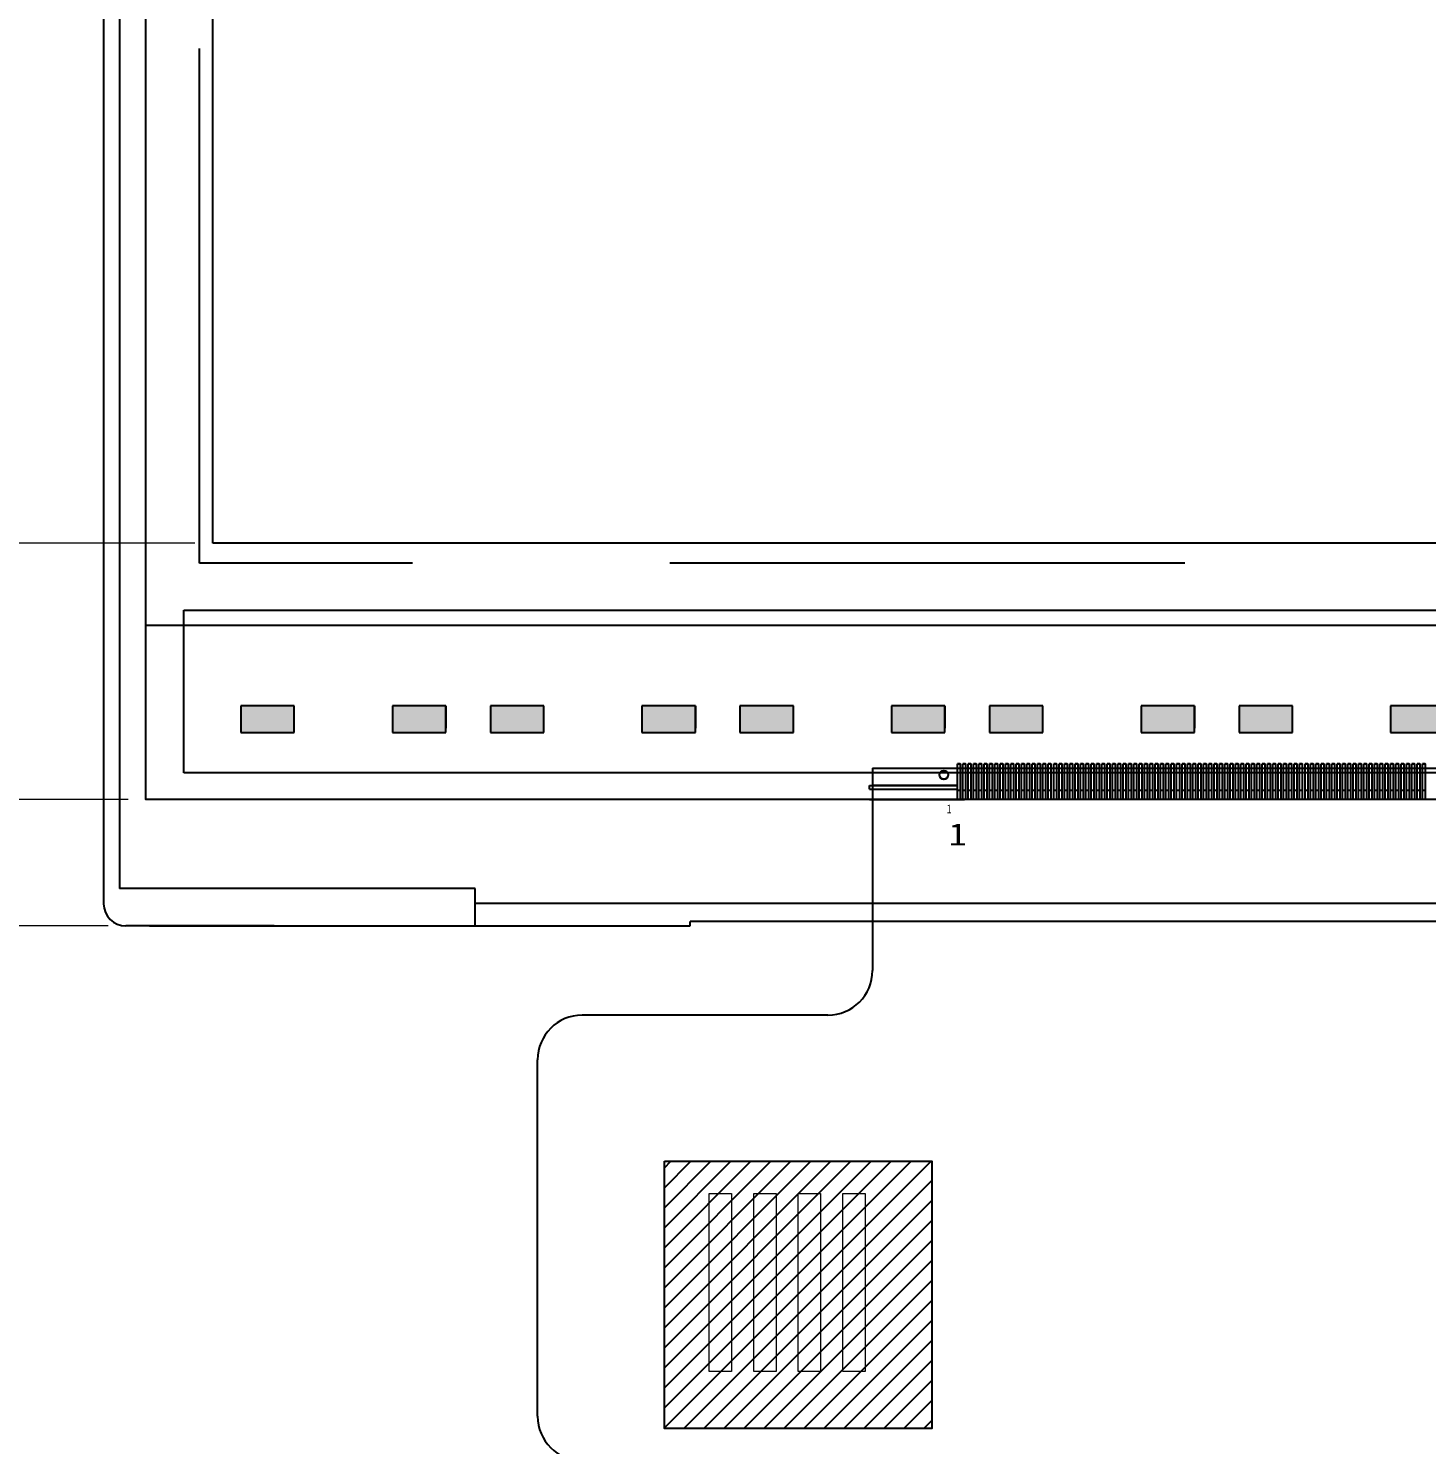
# Model space of a CAD drawing. Extents: x 976 to 1424, y -742 to -407.
# Drawn here: x 1040.77 to 1072.15, y -571.95 to -540.17 of the extents above; entities that cross this region are included whole.
import ezdxf

# ---------------------------------------------------------------- set-up
doc = ezdxf.new("R2010")
doc.units = 0
doc.header["$LTSCALE"] = 23.1
doc.header["$MEASUREMENT"] = 0
doc.linetypes.add('DASHED', pattern=[0.75, 0.5, -0.25])
doc.layers.get('0').update_dxf_attribs({"linetype": 'CONTINUOUS'})
doc.layers.get('Defpoints').update_dxf_attribs({"linetype": 'CONTINUOUS'})
for name, color, linetype in [('bl', 7, 'CONTINUOUS'), ('DIM', 4, 'CONTINUOUS'), ('FPC 外形', 42, 'CONTINUOUS'), ('LCD', 175, 'CONTINUOUS')]:
    doc.layers.add(name, color=color, linetype=linetype)
doc.layers.add('标注', color=3, linetype='CONTINUOUS', lineweight=9)
doc.styles.get("Standard").update_dxf_attribs({"font": 'txt', "width": 0.8})
doc.styles.add('仿宋', font='', dxfattribs={"height": 2.5})
doc.styles.add('宋', font='')
doc.styles.add('工程', font='gbenor.shx', dxfattribs={"width": 1.25, "bigfont": 'gbcbig.shx'})
doc.styles.get('仿宋').set_extended_font_data('宋体')
doc.styles.get('宋').set_extended_font_data('宋体')
doc.dimstyles.new('标准', dxfattribs={"dimtxt": 3, "dimasz": 1.8, "dimexe": 0.5, "dimexo": 0.4, "dimgap": 0.1, "dimtad": 1, "dimzin": 1, "dimdsep": 46, "dimtxsty": '工程', "dimblk": 'CLOSEDBLANK', "dimcen": 0.09, "dimclrd": 3, "dimclre": 3, "dimclrt": 3, "dimadec": 0, "dimazin": 0, "dimtfac": 1, "dimtofl": 0, "dimtmove": 0, "dimatfit": 3, "dimldrblk": 'CLOSEDBLANK', "dimfxl": 0, "dimtolj": 1, "dimlwd": 0, "dimlwe": 0, "dimarcsym": 0})
pattern_1 = [(45, (113.3475, 2983.5597), (-0.561266, 0.561266), [])]

# ---------------------------------------------------------------- blocks, each defined once
blk = doc.blocks.new('_ClosedBlank')
at = {"color": 0, "linetype": 'ByBlock', "lineweight": -2}
for p, q in [((-1, 0.167), (0, 0)), ((-1, 0.167), (-1, -0.167)), ((0, 0), (-1, -0.167))]:
    blk.add_line(p, q, dxfattribs=at)
blk = doc.blocks.new('*D35')
at = {"lineweight": 0, "transparency": 16777216}
for p, q in [((1042.061, -455.821), (1012.092, -455.821)), ((1012.592, -457.621), (1012.592, -558.511)), ((1042.561, -560.311), (1012.092, -560.311))]:
    blk.add_line(p, q, dxfattribs=at)
at = {"layer": 'Defpoints', "color": 0, "transparency": 16777216}
for p in [(1042.461, -455.821), (1012.592, -560.311), (1042.961, -560.311)]:
    blk.add_point(p, dxfattribs=at)
at = {"lineweight": 0, "transparency": 16777216, "xscale": 1.8, "yscale": 1.8, "zscale": 1.8}
for p, rotation in [((1012.592, -455.821), 90), ((1012.592, -560.311), 270)]:
    blk.add_blockref('_ClosedBlank', p, dxfattribs=dict(at, rotation=rotation))
at = {"transparency": 16777216, "insert": (1011.152, -508.066), "char_height": 2.5, "attachment_point": 5, "rotation": 90, "style": '仿宋'}
blk.add_mtext('\\A1;104.49%%P0.1 BL', dxfattribs=at)
blk = doc.blocks.new('A$C4D064DB7')
at = {"layer": 'bl'}
h = blk.add_hatch(dxfattribs=at)
h.set_pattern_fill('ANSI31', color=3, scale=0.25, style=0)
h.set_pattern_definition(pattern_1)
h.paths.add_polyline_path([(-46.362, -4.15), (-48.562, -4.15), (-48.562, -9.523), (-46.362, -9.523)])
h = blk.add_hatch(dxfattribs=at)
h.set_pattern_fill('ANSI31', color=3, scale=0.25, style=0)
h.set_pattern_definition(pattern_1)
h.paths.add_polyline_path([(-48.062, -11.38), (-48.562, -11.38), (-48.562, -12.88, 0.414214), (-48.262, -13.18), (-48.117, -13.18, -0.16888), (-48.062, -13.022), (-48.062, -12.738, -0.347677), (-48.062, -12.422)])
h = blk.add_hatch(dxfattribs=at)
h.set_pattern_fill('ANSI31', color=3, scale=0.25, style=0)
h.set_pattern_definition(pattern_1)
h.paths.add_polyline_path([(-47.262, -11.38), (-47.662, -11.38), (-47.662, -12.422, -0.347677), (-47.662, -12.738), (-47.662, -13.022, -0.16888), (-47.607, -13.18), (-47.317, -13.18, -0.16888), (-47.262, -13.022), (-47.262, -12.338, -0.347677), (-47.262, -12.022)])
h = blk.add_hatch(dxfattribs=at)
h.set_pattern_fill('ANSI31', color=3, scale=0.25, style=0)
h.set_pattern_definition(pattern_1)
h.paths.add_polyline_path([(-46.862, -12.022, -0.347677), (-46.862, -12.338), (-46.862, -13.022, -0.16888), (-46.807, -13.18), (-46.662, -13.18, 0.414214), (-46.362, -12.88), (-46.362, -11.38), (-46.862, -11.38)])
at = {"layer": 'DIM'}
h = blk.add_hatch(color=3, dxfattribs=at)
h.paths.add_polyline_path([(-52.88, -2.15), (-51.68, -2.15), (-51.68, -2.75), (-52.88, -2.75)])
h.paths.add_polyline_path([(-56.28, -2.15), (-55.08, -2.15), (-55.08, -2.75), (-56.28, -2.75)])
h = blk.add_hatch(color=3, dxfattribs=at)
h.paths.add_polyline_path([(-47.28, -2.15), (-46.08, -2.15), (-46.08, -2.75), (-47.28, -2.75)])
h.paths.add_polyline_path([(-50.68, -2.15), (-49.48, -2.15), (-49.48, -2.75), (-50.68, -2.75)])
h = blk.add_hatch(color=3, dxfattribs=at)
h.paths.add_polyline_path([(-41.68, -2.15), (-40.48, -2.15), (-40.48, -2.75), (-41.68, -2.75)])
h.paths.add_polyline_path([(-45.08, -2.15), (-43.88, -2.15), (-43.88, -2.75), (-45.08, -2.75)])
h = blk.add_hatch(color=3, dxfattribs=at)
h.paths.add_polyline_path([(-36.08, -2.15), (-34.88, -2.15), (-34.88, -2.75), (-36.08, -2.75)])
h.paths.add_polyline_path([(-39.48, -2.15), (-38.28, -2.15), (-38.28, -2.75), (-39.48, -2.75)])
h = blk.add_hatch(color=3, dxfattribs=at)
h.paths.add_polyline_path([(-30.48, -2.15), (-29.28, -2.15), (-29.28, -2.75), (-30.48, -2.75)])
h.paths.add_polyline_path([(-33.88, -2.15), (-32.68, -2.15), (-32.68, -2.75), (-33.88, -2.75)])
h = blk.add_hatch(color=3, dxfattribs=at)
h.paths.add_polyline_path([(-24.88, -2.15), (-23.68, -2.15), (-23.68, -2.75), (-24.88, -2.75)])
h.paths.add_polyline_path([(-28.28, -2.15), (-27.08, -2.15), (-27.08, -2.75), (-28.28, -2.75)])
h = blk.add_hatch(color=3, dxfattribs=at)
h.paths.add_polyline_path([(-19.28, -2.15), (-18.08, -2.15), (-18.08, -2.75), (-19.28, -2.75)])
h.paths.add_polyline_path([(-22.68, -2.15), (-21.48, -2.15), (-21.48, -2.75), (-22.68, -2.75)])
h = blk.add_hatch(color=3, dxfattribs=at)
h.paths.add_polyline_path([(-13.68, -2.15), (-12.48, -2.15), (-12.48, -2.75), (-13.68, -2.75)])
h.paths.add_polyline_path([(-17.08, -2.15), (-15.88, -2.15), (-15.88, -2.75), (-17.08, -2.75)])
h = blk.add_hatch(color=3, dxfattribs=at)
h.paths.add_polyline_path([(-8.08, -2.15), (-6.88, -2.15), (-6.88, -2.75), (-8.08, -2.75)])
h.paths.add_polyline_path([(-11.48, -2.15), (-10.28, -2.15), (-10.28, -2.75), (-11.48, -2.75)])
h = blk.add_hatch(color=3, dxfattribs=at)
h.paths.add_polyline_path([(-2.48, -2.75), (-2.48, -2.15), (-1.28, -2.15), (-1.28, -2.75)])
h.paths.add_polyline_path([(-4.68, -2.15), (-4.68, -2.75), (-5.88, -2.75), (-5.88, -2.15)])
h = blk.add_hatch(color=30, dxfattribs=at)
h.paths.add_polyline_path([(-47.662, -10.579), (-48.062, -10.579), (-48.062, -12.422, 0.347677), (-48.062, -12.738), (-48.062, -13.022, 0.16888), (-48.117, -13.18), (-47.987, -13.18, -1), (-47.737, -13.18), (-47.607, -13.18, 0.16888), (-47.662, -13.022), (-47.662, -12.738, 0.347677), (-47.662, -12.422)])
h.paths.add_polyline_path([(-47.737, -12.58, -1), (-47.987, -12.58, -1)], flags=16)
h = blk.add_hatch(color=30, dxfattribs=at)
h.paths.add_polyline_path([(-47.262, -12.022, 0.347677), (-47.262, -12.338), (-47.262, -13.022, 0.16888), (-47.317, -13.18), (-47.187, -13.18, -1), (-46.937, -13.18), (-46.807, -13.18, 0.16888), (-46.862, -13.022), (-46.862, -12.338, 0.347677), (-46.862, -12.022), (-46.862, -10.58), (-47.262, -10.58)])
h.paths.add_polyline_path([(-46.937, -12.18, -1), (-47.187, -12.18, -1)], flags=16)
at = {"layer": 'bl', "color": 3}
for p, q in [((-48.562, -4.15), (-46.362, -4.15)), ((-48.562, -9.523), (-46.362, -9.523)), ((-48.562, -11.38), (-46.362, -11.38))]:
    blk.add_line(p, q, dxfattribs=at)
at = {"layer": 'DIM', "color": 30}
for p, q in [((-57.56, 0), (-57.56, -3.65)), ((0, 0), (-57.56, 0)), ((0, -3.65), (0, 0)), ((-57.56, -3.65), (-49.062, -3.65)), ((-45.862, -3.65), (0, -3.65)), ((-48.562, -12.88), (-48.562, -4.15)), ((-46.362, -12.88), (-46.362, -4.15)), ((-48.062, -12.422), (-48.062, -10.579)), ((-48.062, -10.579), (-47.662, -10.579)), ((-47.662, -10.579), (-47.662, -12.422)), ((-47.262, -12.022), (-47.262, -10.58)), ((-47.262, -10.58), (-46.862, -10.58)), ((-46.862, -10.58), (-46.862, -12.022)), ((-47.262, -13.022), (-47.262, -12.338)), ((-46.862, -12.338), (-46.862, -13.022)), ((-48.062, -13.022), (-48.062, -12.738)), ((-47.662, -12.738), (-47.662, -13.022)), ((-48.262, -13.18), (-47.987, -13.18)), ((-47.987, -13.18), (-48.062, -13.18)), ((-47.607, -13.18), (-47.737, -13.18)), ((-47.737, -13.18), (-47.187, -13.18)), ((-47.607, -13.18), (-47.317, -13.18)), ((-47.187, -13.18), (-47.317, -13.18)), ((-46.812, -13.18), (-46.937, -13.18)), ((-46.937, -13.18), (-46.662, -13.18))]:
    blk.add_line(p, q, dxfattribs=at)
at = {"layer": 'DIM', "color": 3}
for p, q in [((-56.28, -2.15), (-56.28, -2.65)), ((-56.28, -2.75), (-56.28, -2.15)), ((-56.28, -2.15), (-55.08, -2.15)), ((-56.28, -2.15), (-56.28, -2.65)), ((-56.28, -2.75), (-56.28, -2.15)), ((-56.28, -2.15), (-55.08, -2.15)), ((-55.08, -2.15), (-55.08, -2.75)), ((-55.08, -2.15), (-55.08, -2.75)), ((-52.88, -2.75), (-52.88, -2.15)), ((-52.88, -2.15), (-51.68, -2.15)), ((-52.88, -2.75), (-52.88, -2.15)), ((-52.88, -2.15), (-51.68, -2.15)), ((-51.68, -2.15), (-51.68, -2.75)), ((-51.68, -2.15), (-51.68, -2.75)), ((-50.68, -2.15), (-50.68, -2.65)), ((-50.68, -2.75), (-50.68, -2.15)), ((-50.68, -2.15), (-49.48, -2.15)), ((-50.68, -2.15), (-50.68, -2.65)), ((-50.68, -2.75), (-50.68, -2.15)), ((-50.68, -2.15), (-49.48, -2.15)), ((-49.48, -2.15), (-49.48, -2.75)), ((-49.48, -2.15), (-49.48, -2.75)), ((-47.28, -2.75), (-47.28, -2.15)), ((-47.28, -2.15), (-46.08, -2.15)), ((-47.28, -2.75), (-47.28, -2.15)), ((-47.28, -2.15), (-46.08, -2.15)), ((-46.08, -2.15), (-46.08, -2.75)), ((-46.08, -2.15), (-46.08, -2.75)), ((-45.08, -2.15), (-45.08, -2.65)), ((-45.08, -2.75), (-45.08, -2.15)), ((-45.08, -2.15), (-43.88, -2.15)), ((-45.08, -2.15), (-45.08, -2.65)), ((-45.08, -2.75), (-45.08, -2.15)), ((-45.08, -2.15), (-43.88, -2.15)), ((-43.88, -2.15), (-43.88, -2.75)), ((-43.88, -2.15), (-43.88, -2.75)), ((-41.68, -2.75), (-41.68, -2.15)), ((-41.68, -2.15), (-40.48, -2.15)), ((-41.68, -2.75), (-41.68, -2.15)), ((-41.68, -2.15), (-40.48, -2.15)), ((-40.48, -2.15), (-40.48, -2.75)), ((-40.48, -2.15), (-40.48, -2.75)), ((-39.48, -2.15), (-39.48, -2.65)), ((-39.48, -2.75), (-39.48, -2.15)), ((-39.48, -2.15), (-38.28, -2.15)), ((-39.48, -2.15), (-39.48, -2.65)), ((-39.48, -2.75), (-39.48, -2.15)), ((-39.48, -2.15), (-38.28, -2.15)), ((-38.28, -2.15), (-38.28, -2.75)), ((-38.28, -2.15), (-38.28, -2.75)), ((-36.08, -2.75), (-36.08, -2.15)), ((-36.08, -2.15), (-34.88, -2.15)), ((-36.08, -2.75), (-36.08, -2.15)), ((-36.08, -2.15), (-34.88, -2.15)), ((-34.88, -2.15), (-34.88, -2.75)), ((-34.88, -2.15), (-34.88, -2.75)), ((-33.88, -2.15), (-33.88, -2.65)), ((-33.88, -2.75), (-33.88, -2.15)), ((-33.88, -2.15), (-32.68, -2.15)), ((-33.88, -2.15), (-33.88, -2.65)), ((-33.88, -2.75), (-33.88, -2.15)), ((-33.88, -2.15), (-32.68, -2.15)), ((-32.68, -2.15), (-32.68, -2.75)), ((-32.68, -2.15), (-32.68, -2.75)), ((-30.48, -2.75), (-30.48, -2.15)), ((-30.48, -2.15), (-29.28, -2.15)), ((-30.48, -2.75), (-30.48, -2.15)), ((-30.48, -2.15), (-29.28, -2.15)), ((-29.28, -2.15), (-29.28, -2.75)), ((-29.28, -2.15), (-29.28, -2.75)), ((-28.28, -2.15), (-28.28, -2.65)), ((-28.28, -2.75), (-28.28, -2.15)), ((-28.28, -2.15), (-27.08, -2.15)), ((-28.28, -2.15), (-28.28, -2.65)), ((-28.28, -2.75), (-28.28, -2.15)), ((-28.28, -2.15), (-27.08, -2.15)), ((-27.08, -2.15), (-27.08, -2.75)), ((-27.08, -2.15), (-27.08, -2.75)), ((-24.88, -2.75), (-24.88, -2.15)), ((-24.88, -2.15), (-23.68, -2.15)), ((-24.88, -2.75), (-24.88, -2.15)), ((-24.88, -2.15), (-23.68, -2.15)), ((-23.68, -2.15), (-23.68, -2.75)), ((-23.68, -2.15), (-23.68, -2.75)), ((-22.68, -2.15), (-22.68, -2.65)), ((-22.68, -2.75), (-22.68, -2.15)), ((-22.68, -2.15), (-21.48, -2.15)), ((-22.68, -2.15), (-22.68, -2.65)), ((-22.68, -2.75), (-22.68, -2.15)), ((-22.68, -2.15), (-21.48, -2.15)), ((-21.48, -2.15), (-21.48, -2.75)), ((-21.48, -2.15), (-21.48, -2.75)), ((-19.28, -2.75), (-19.28, -2.15)), ((-19.28, -2.15), (-18.08, -2.15)), ((-19.28, -2.75), (-19.28, -2.15)), ((-19.28, -2.15), (-18.08, -2.15)), ((-18.08, -2.15), (-18.08, -2.75)), ((-18.08, -2.15), (-18.08, -2.75)), ((-17.08, -2.15), (-17.08, -2.65)), ((-17.08, -2.75), (-17.08, -2.15)), ((-17.08, -2.15), (-15.88, -2.15)), ((-17.08, -2.15), (-17.08, -2.65)), ((-17.08, -2.75), (-17.08, -2.15)), ((-17.08, -2.15), (-15.88, -2.15)), ((-15.88, -2.15), (-15.88, -2.75)), ((-15.88, -2.15), (-15.88, -2.75)), ((-13.68, -2.75), (-13.68, -2.15)), ((-13.68, -2.15), (-12.48, -2.15)), ((-13.68, -2.75), (-13.68, -2.15)), ((-13.68, -2.15), (-12.48, -2.15)), ((-12.48, -2.15), (-12.48, -2.75)), ((-12.48, -2.15), (-12.48, -2.75)), ((-11.48, -2.15), (-11.48, -2.65)), ((-11.48, -2.75), (-11.48, -2.15)), ((-11.48, -2.15), (-10.28, -2.15)), ((-11.48, -2.15), (-11.48, -2.65)), ((-11.48, -2.75), (-11.48, -2.15)), ((-11.48, -2.15), (-10.28, -2.15)), ((-10.28, -2.15), (-10.28, -2.75)), ((-10.28, -2.15), (-10.28, -2.75)), ((-8.08, -2.75), (-8.08, -2.15)), ((-8.08, -2.15), (-6.88, -2.15)), ((-8.08, -2.75), (-8.08, -2.15)), ((-8.08, -2.15), (-6.88, -2.15)), ((-6.88, -2.15), (-6.88, -2.75)), ((-6.88, -2.15), (-6.88, -2.75)), ((-5.88, -2.15), (-5.88, -2.65)), ((-5.88, -2.75), (-5.88, -2.15)), ((-5.88, -2.15), (-4.68, -2.15)), ((-5.88, -2.15), (-5.88, -2.65)), ((-5.88, -2.75), (-5.88, -2.15)), ((-5.88, -2.15), (-4.68, -2.15)), ((-4.68, -2.15), (-4.68, -2.75)), ((-4.68, -2.15), (-4.68, -2.75)), ((-2.48, -2.75), (-2.48, -2.15)), ((-2.48, -2.15), (-1.28, -2.15)), ((-2.48, -2.75), (-2.48, -2.15)), ((-2.48, -2.15), (-1.28, -2.15)), ((-1.28, -2.15), (-1.28, -2.75)), ((-1.28, -2.15), (-1.28, -2.75)), ((-55.08, -2.75), (-56.28, -2.75)), ((-55.08, -2.75), (-56.28, -2.75)), ((-51.68, -2.75), (-52.88, -2.75)), ((-51.68, -2.75), (-52.88, -2.75)), ((-49.48, -2.75), (-50.68, -2.75)), ((-49.48, -2.75), (-50.68, -2.75)), ((-46.08, -2.75), (-47.28, -2.75)), ((-46.08, -2.75), (-47.28, -2.75)), ((-43.88, -2.75), (-45.08, -2.75)), ((-43.88, -2.75), (-45.08, -2.75)), ((-40.48, -2.75), (-41.68, -2.75)), ((-40.48, -2.75), (-41.68, -2.75)), ((-38.28, -2.75), (-39.48, -2.75)), ((-38.28, -2.75), (-39.48, -2.75)), ((-34.88, -2.75), (-36.08, -2.75)), ((-34.88, -2.75), (-36.08, -2.75)), ((-32.68, -2.75), (-33.88, -2.75)), ((-32.68, -2.75), (-33.88, -2.75)), ((-29.28, -2.75), (-30.48, -2.75)), ((-29.28, -2.75), (-30.48, -2.75)), ((-27.08, -2.75), (-28.28, -2.75)), ((-27.08, -2.75), (-28.28, -2.75)), ((-23.68, -2.75), (-24.88, -2.75)), ((-23.68, -2.75), (-24.88, -2.75)), ((-21.48, -2.75), (-22.68, -2.75)), ((-21.48, -2.75), (-22.68, -2.75)), ((-18.08, -2.75), (-19.28, -2.75)), ((-18.08, -2.75), (-19.28, -2.75)), ((-15.88, -2.75), (-17.08, -2.75)), ((-15.88, -2.75), (-17.08, -2.75)), ((-12.48, -2.75), (-13.68, -2.75)), ((-12.48, -2.75), (-13.68, -2.75)), ((-10.28, -2.75), (-11.48, -2.75)), ((-10.28, -2.75), (-11.48, -2.75)), ((-6.88, -2.75), (-8.08, -2.75)), ((-6.88, -2.75), (-8.08, -2.75)), ((-4.68, -2.75), (-5.88, -2.75)), ((-4.68, -2.75), (-5.88, -2.75)), ((-1.28, -2.75), (-2.48, -2.75)), ((-1.28, -2.75), (-2.48, -2.75))]:
    blk.add_line(p, q, dxfattribs=at)
at = {"layer": 'DIM', "color": 30}
for points in [[(-48.262, -13.18), (-47.987, -13.18)], [(-47.737, -13.18), (-47.187, -13.18)], [(-46.937, -13.18), (-46.662, -13.18)]]:
    blk.add_lwpolyline(points, dxfattribs=at)
for centre in [(-47.062, -12.18), (-47.862, -12.58)]:
    blk.add_circle(centre, 0.125, dxfattribs=at)
for centre, radius, start, end in [((-49.062, -4.15), 0.5, 0, 90), ((-45.862, -4.15), 0.5, 90, 180), ((-47.062, -12.18), 0.255, 141.6573, 218.3427), ((-47.062, -12.18), 0.255, 321.6573, 38.3427), ((-47.862, -12.58), 0.255, 141.6573, 218.3427), ((-47.862, -12.58), 0.255, 321.6573, 38.3427), ((-48.262, -12.88), 0.3, 180, 270), ((-47.862, -13.18), 0.255, 141.6573, 180), ((-47.862, -13.18), 0.255, 0, 38.3427), ((-47.062, -13.18), 0.255, 141.6573, 180), ((-47.062, -13.18), 0.255, 0, 38.3427), ((-46.662, -12.88), 0.3, 270, 0), ((-47.862, -13.18), 0.125, 0, 180), ((-47.062, -13.18), 0.125, 0, 180)]:
    blk.add_arc(centre, radius, start, end, dxfattribs=at)
blk = doc.blocks.new('*D43')
at = {"lineweight": 0, "transparency": 16777216}
for p, q in [((1044.511, -458.121), (1028.892, -458.121)), ((1029.392, -459.921), (1029.392, -549.921)), ((1044.511, -551.721), (1028.892, -551.721))]:
    blk.add_line(p, q, dxfattribs=at)
at = {"layer": 'Defpoints', "color": 0, "transparency": 16777216}
for p in [(1044.911, -458.121), (1029.392, -551.721), (1044.911, -551.721)]:
    blk.add_point(p, dxfattribs=at)
at = {"lineweight": 0, "transparency": 16777216, "xscale": 1.8, "yscale": 1.8, "zscale": 1.8}
for p, rotation in [((1029.392, -458.121), 90), ((1029.392, -551.721), 270)]:
    blk.add_blockref('_ClosedBlank', p, dxfattribs=dict(at, rotation=rotation))
at = {"transparency": 16777216, "insert": (1028.035, -504.921), "char_height": 2.5, "attachment_point": 5, "rotation": 90, "style": '仿宋'}
blk.add_mtext('\\A1;93.60 LCD A.A', dxfattribs=at)
blk = doc.blocks.new('*D44')
at = {"lineweight": 0, "transparency": 16777216}
for p, q in [((1043.011, -456.621), (1021.277, -456.621)), ((1021.777, -458.421), (1021.777, -555.671)), ((1043.011, -557.471), (1021.277, -557.471))]:
    blk.add_line(p, q, dxfattribs=at)
at = {"layer": 'Defpoints', "color": 0, "transparency": 16777216}
for p in [(1043.411, -456.621), (1021.777, -557.471), (1043.411, -557.471)]:
    blk.add_point(p, dxfattribs=at)
at = {"lineweight": 0, "transparency": 16777216, "xscale": 1.8, "yscale": 1.8, "zscale": 1.8}
for p, rotation in [((1021.777, -456.621), 90), ((1021.777, -557.471), 270)]:
    blk.add_blockref('_ClosedBlank', p, dxfattribs=dict(at, rotation=rotation))
at = {"transparency": 16777216, "insert": (1020.42, -507.071), "char_height": 2.5, "attachment_point": 5, "rotation": 90, "style": '仿宋'}
blk.add_mtext('\\A1;100.85 LCD', dxfattribs=at)
blk = doc.blocks.new('A$C0646467A')
at = {"layer": 'LCD'}
for p, q in [((-13.34, -100.62), (-13.34, -100.54)), ((-13.34, -100.54), (-11.37, -100.54)), ((-13.34, -100.62), (-11.37, -100.62)), ((-13.34, -100.85), (-11.208, -100.85))]:
    blk.add_line(p, q, dxfattribs=at)
for points in [[(-29.58, 0), (29.58, 0), (29.58, -100.85), (-29.58, -100.85)], [(-11.37, -100.05), (-11.31, -100.05), (-11.31, -100.65), (-11.37, -100.65)], [(-11.25, -100.05), (-11.19, -100.05), (-11.19, -100.65), (-11.25, -100.65)], [(-11.13, -100.05), (-11.07, -100.05), (-11.07, -100.65), (-11.13, -100.65)], [(-11.01, -100.05), (-10.95, -100.05), (-10.95, -100.65), (-11.01, -100.65)], [(-10.89, -100.05), (-10.83, -100.05), (-10.83, -100.65), (-10.89, -100.65)], [(-10.77, -100.05), (-10.71, -100.05), (-10.71, -100.65), (-10.77, -100.65)], [(-10.65, -100.05), (-10.59, -100.05), (-10.59, -100.65), (-10.65, -100.65)], [(-10.53, -100.05), (-10.47, -100.05), (-10.47, -100.65), (-10.53, -100.65)], [(-10.41, -100.05), (-10.35, -100.05), (-10.35, -100.65), (-10.41, -100.65)], [(-10.29, -100.05), (-10.23, -100.05), (-10.23, -100.65), (-10.29, -100.65)], [(-10.17, -100.05), (-10.11, -100.05), (-10.11, -100.65), (-10.17, -100.65)], [(-10.05, -100.05), (-9.99, -100.05), (-9.99, -100.65), (-10.05, -100.65)], [(-9.93, -100.05), (-9.87, -100.05), (-9.87, -100.65), (-9.93, -100.65)], [(-9.81, -100.05), (-9.75, -100.05), (-9.75, -100.65), (-9.81, -100.65)], [(-9.69, -100.05), (-9.63, -100.05), (-9.63, -100.65), (-9.69, -100.65)], [(-9.57, -100.05), (-9.51, -100.05), (-9.51, -100.65), (-9.57, -100.65)], [(-9.45, -100.05), (-9.39, -100.05), (-9.39, -100.65), (-9.45, -100.65)], [(-9.33, -100.05), (-9.27, -100.05), (-9.27, -100.65), (-9.33, -100.65)], [(-9.21, -100.05), (-9.15, -100.05), (-9.15, -100.65), (-9.21, -100.65)], [(-9.09, -100.05), (-9.03, -100.05), (-9.03, -100.65), (-9.09, -100.65)], [(-8.97, -100.05), (-8.91, -100.05), (-8.91, -100.65), (-8.97, -100.65)], [(-8.85, -100.05), (-8.79, -100.05), (-8.79, -100.65), (-8.85, -100.65)], [(-8.73, -100.05), (-8.67, -100.05), (-8.67, -100.65), (-8.73, -100.65)], [(-8.61, -100.05), (-8.55, -100.05), (-8.55, -100.65), (-8.61, -100.65)], [(-8.49, -100.05), (-8.43, -100.05), (-8.43, -100.65), (-8.49, -100.65)], [(-8.37, -100.05), (-8.31, -100.05), (-8.31, -100.65), (-8.37, -100.65)], [(-8.25, -100.05), (-8.19, -100.05), (-8.19, -100.65), (-8.25, -100.65)], [(-8.13, -100.05), (-8.07, -100.05), (-8.07, -100.65), (-8.13, -100.65)], [(-8.01, -100.05), (-7.95, -100.05), (-7.95, -100.65), (-8.01, -100.65)], [(-7.89, -100.05), (-7.83, -100.05), (-7.83, -100.65), (-7.89, -100.65)], [(-7.77, -100.05), (-7.71, -100.05), (-7.71, -100.65), (-7.77, -100.65)], [(-7.65, -100.05), (-7.59, -100.05), (-7.59, -100.65), (-7.65, -100.65)], [(-7.53, -100.05), (-7.47, -100.05), (-7.47, -100.65), (-7.53, -100.65)], [(-7.41, -100.05), (-7.35, -100.05), (-7.35, -100.65), (-7.41, -100.65)], [(-7.29, -100.05), (-7.23, -100.05), (-7.23, -100.65), (-7.29, -100.65)], [(-7.17, -100.05), (-7.11, -100.05), (-7.11, -100.65), (-7.17, -100.65)], [(-7.05, -100.05), (-6.99, -100.05), (-6.99, -100.65), (-7.05, -100.65)], [(-6.93, -100.05), (-6.87, -100.05), (-6.87, -100.65), (-6.93, -100.65)], [(-6.81, -100.05), (-6.75, -100.05), (-6.75, -100.65), (-6.81, -100.65)], [(-6.69, -100.05), (-6.63, -100.05), (-6.63, -100.65), (-6.69, -100.65)], [(-6.57, -100.05), (-6.51, -100.05), (-6.51, -100.65), (-6.57, -100.65)], [(-6.45, -100.05), (-6.39, -100.05), (-6.39, -100.65), (-6.45, -100.65)], [(-6.33, -100.05), (-6.27, -100.05), (-6.27, -100.65), (-6.33, -100.65)], [(-6.21, -100.05), (-6.15, -100.05), (-6.15, -100.65), (-6.21, -100.65)], [(-6.09, -100.05), (-6.03, -100.05), (-6.03, -100.65), (-6.09, -100.65)], [(-5.97, -100.05), (-5.91, -100.05), (-5.91, -100.65), (-5.97, -100.65)], [(-5.85, -100.05), (-5.79, -100.05), (-5.79, -100.65), (-5.85, -100.65)], [(-5.73, -100.05), (-5.67, -100.05), (-5.67, -100.65), (-5.73, -100.65)], [(-5.61, -100.05), (-5.55, -100.05), (-5.55, -100.65), (-5.61, -100.65)], [(-5.49, -100.05), (-5.43, -100.05), (-5.43, -100.65), (-5.49, -100.65)], [(-5.37, -100.05), (-5.31, -100.05), (-5.31, -100.65), (-5.37, -100.65)], [(-5.25, -100.05), (-5.19, -100.05), (-5.19, -100.65), (-5.25, -100.65)], [(-5.13, -100.05), (-5.07, -100.05), (-5.07, -100.65), (-5.13, -100.65)], [(-5.01, -100.05), (-4.95, -100.05), (-4.95, -100.65), (-5.01, -100.65)], [(-4.89, -100.05), (-4.83, -100.05), (-4.83, -100.65), (-4.89, -100.65)], [(-4.77, -100.05), (-4.71, -100.05), (-4.71, -100.65), (-4.77, -100.65)], [(-4.65, -100.05), (-4.59, -100.05), (-4.59, -100.65), (-4.65, -100.65)], [(-4.53, -100.05), (-4.47, -100.05), (-4.47, -100.65), (-4.53, -100.65)], [(-4.41, -100.05), (-4.35, -100.05), (-4.35, -100.65), (-4.41, -100.65)], [(-4.29, -100.05), (-4.23, -100.05), (-4.23, -100.65), (-4.29, -100.65)], [(-4.17, -100.05), (-4.11, -100.05), (-4.11, -100.65), (-4.17, -100.65)], [(-4.05, -100.05), (-3.99, -100.05), (-3.99, -100.65), (-4.05, -100.65)], [(-3.93, -100.05), (-3.87, -100.05), (-3.87, -100.65), (-3.93, -100.65)], [(-3.81, -100.05), (-3.75, -100.05), (-3.75, -100.65), (-3.81, -100.65)], [(-3.69, -100.05), (-3.63, -100.05), (-3.63, -100.65), (-3.69, -100.65)], [(-3.57, -100.05), (-3.51, -100.05), (-3.51, -100.65), (-3.57, -100.65)], [(-3.45, -100.05), (-3.39, -100.05), (-3.39, -100.65), (-3.45, -100.65)], [(-3.33, -100.05), (-3.27, -100.05), (-3.27, -100.65), (-3.33, -100.65)], [(-3.21, -100.05), (-3.15, -100.05), (-3.15, -100.65), (-3.21, -100.65)], [(-3.09, -100.05), (-3.03, -100.05), (-3.03, -100.65), (-3.09, -100.65)], [(-2.97, -100.05), (-2.91, -100.05), (-2.91, -100.65), (-2.97, -100.65)], [(-2.85, -100.05), (-2.79, -100.05), (-2.79, -100.65), (-2.85, -100.65)], [(-2.73, -100.05), (-2.67, -100.05), (-2.67, -100.65), (-2.73, -100.65)], [(-2.61, -100.05), (-2.55, -100.05), (-2.55, -100.65), (-2.61, -100.65)], [(-2.49, -100.05), (-2.43, -100.05), (-2.43, -100.65), (-2.49, -100.65)], [(-2.37, -100.05), (-2.31, -100.05), (-2.31, -100.65), (-2.37, -100.65)], [(-2.25, -100.05), (-2.19, -100.05), (-2.19, -100.65), (-2.25, -100.65)], [(-2.13, -100.05), (-2.07, -100.05), (-2.07, -100.65), (-2.13, -100.65)], [(-2.01, -100.05), (-1.95, -100.05), (-1.95, -100.65), (-2.01, -100.65)], [(-1.89, -100.05), (-1.83, -100.05), (-1.83, -100.65), (-1.89, -100.65)], [(-1.77, -100.05), (-1.71, -100.05), (-1.71, -100.65), (-1.77, -100.65)], [(-1.65, -100.05), (-1.59, -100.05), (-1.59, -100.65), (-1.65, -100.65)], [(-1.53, -100.05), (-1.47, -100.05), (-1.47, -100.65), (-1.53, -100.65)], [(-1.41, -100.05), (-1.35, -100.05), (-1.35, -100.65), (-1.41, -100.65)], [(-1.29, -100.05), (-1.23, -100.05), (-1.23, -100.65), (-1.29, -100.65)], [(-1.17, -100.05), (-1.11, -100.05), (-1.11, -100.65), (-1.17, -100.65)], [(-1.05, -100.05), (-0.99, -100.05), (-0.99, -100.65), (-1.05, -100.65)], [(-0.93, -100.05), (-0.87, -100.05), (-0.87, -100.65), (-0.93, -100.65)]]:
    blk.add_lwpolyline(points, close=True, dxfattribs=at)
for points in [[(-28.08, -95.1), (-28.08, -1.5), (28.08, -1.5), (28.08, -95.1)], [(28.08, -95.1), (-28.08, -95.1)], [(29.58, -96.95), (-29.58, -96.95)], [(-11.31, -100.05), (-11.37, -100.05)], [(-11.19, -100.05), (-11.25, -100.05)], [(-11.07, -100.05), (-11.13, -100.05)], [(-10.95, -100.05), (-11.01, -100.05)], [(-10.83, -100.05), (-10.89, -100.05)], [(-10.71, -100.05), (-10.77, -100.05)], [(-10.59, -100.05), (-10.65, -100.05)], [(-10.47, -100.05), (-10.53, -100.05)], [(-10.35, -100.05), (-10.41, -100.05)], [(-10.23, -100.05), (-10.29, -100.05)], [(-10.11, -100.05), (-10.17, -100.05)], [(-9.99, -100.05), (-10.05, -100.05)], [(-9.87, -100.05), (-9.93, -100.05)], [(-9.75, -100.05), (-9.81, -100.05)], [(-9.63, -100.05), (-9.69, -100.05)], [(-9.51, -100.05), (-9.57, -100.05)], [(-9.39, -100.05), (-9.45, -100.05)], [(-9.27, -100.05), (-9.33, -100.05)], [(-9.15, -100.05), (-9.21, -100.05)], [(-9.03, -100.05), (-9.09, -100.05)], [(-8.91, -100.05), (-8.97, -100.05)], [(-8.79, -100.05), (-8.85, -100.05)], [(-8.67, -100.05), (-8.73, -100.05)], [(-8.55, -100.05), (-8.61, -100.05)], [(-8.43, -100.05), (-8.49, -100.05)], [(-8.31, -100.05), (-8.37, -100.05)], [(-8.19, -100.05), (-8.25, -100.05)], [(-8.07, -100.05), (-8.13, -100.05)], [(-7.95, -100.05), (-8.01, -100.05)], [(-7.83, -100.05), (-7.89, -100.05)], [(-7.71, -100.05), (-7.77, -100.05)], [(-7.59, -100.05), (-7.65, -100.05)], [(-7.47, -100.05), (-7.53, -100.05)], [(-7.35, -100.05), (-7.41, -100.05)], [(-7.23, -100.05), (-7.29, -100.05)], [(-7.11, -100.05), (-7.17, -100.05)], [(-6.99, -100.05), (-7.05, -100.05)], [(-6.87, -100.05), (-6.93, -100.05)], [(-6.75, -100.05), (-6.81, -100.05)], [(-6.63, -100.05), (-6.69, -100.05)], [(-6.51, -100.05), (-6.57, -100.05)], [(-6.39, -100.05), (-6.45, -100.05)], [(-6.27, -100.05), (-6.33, -100.05)], [(-6.15, -100.05), (-6.21, -100.05)], [(-6.03, -100.05), (-6.09, -100.05)], [(-5.91, -100.05), (-5.97, -100.05)], [(-5.79, -100.05), (-5.85, -100.05)], [(-5.67, -100.05), (-5.73, -100.05)], [(-5.55, -100.05), (-5.61, -100.05)], [(-5.43, -100.05), (-5.49, -100.05)], [(-5.31, -100.05), (-5.37, -100.05)], [(-5.19, -100.05), (-5.25, -100.05)], [(-5.07, -100.05), (-5.13, -100.05)], [(-4.95, -100.05), (-5.01, -100.05)], [(-4.83, -100.05), (-4.89, -100.05)], [(-4.71, -100.05), (-4.77, -100.05)], [(-4.59, -100.05), (-4.65, -100.05)], [(-4.47, -100.05), (-4.53, -100.05)], [(-4.35, -100.05), (-4.41, -100.05)], [(-4.23, -100.05), (-4.29, -100.05)], [(-4.11, -100.05), (-4.17, -100.05)], [(-3.99, -100.05), (-4.05, -100.05)], [(-3.87, -100.05), (-3.93, -100.05)], [(-3.75, -100.05), (-3.81, -100.05)], [(-3.63, -100.05), (-3.69, -100.05)], [(-3.51, -100.05), (-3.57, -100.05)], [(-3.39, -100.05), (-3.45, -100.05)], [(-3.27, -100.05), (-3.33, -100.05)], [(-3.15, -100.05), (-3.21, -100.05)], [(-3.03, -100.05), (-3.09, -100.05)], [(-2.91, -100.05), (-2.97, -100.05)], [(-2.79, -100.05), (-2.85, -100.05)], [(-2.67, -100.05), (-2.73, -100.05)], [(-2.55, -100.05), (-2.61, -100.05)], [(-2.43, -100.05), (-2.49, -100.05)], [(-2.31, -100.05), (-2.37, -100.05)], [(-2.19, -100.05), (-2.25, -100.05)], [(-2.07, -100.05), (-2.13, -100.05)], [(-1.95, -100.05), (-2.01, -100.05)], [(-1.83, -100.05), (-1.89, -100.05)], [(-1.71, -100.05), (-1.77, -100.05)], [(-1.59, -100.05), (-1.65, -100.05)], [(-1.47, -100.05), (-1.53, -100.05)], [(-1.35, -100.05), (-1.41, -100.05)], [(-1.23, -100.05), (-1.29, -100.05)], [(-1.11, -100.05), (-1.17, -100.05)], [(-0.99, -100.05), (-1.05, -100.05)], [(-0.87, -100.05), (-0.93, -100.05)]]:
    blk.add_lwpolyline(points, dxfattribs=at)
blk.add_circle((-11.675, -100.3), 0.1, dxfattribs=at)
at = {"layer": 'LCD', "insert": (-11.609, -100.965), "char_height": 0.2, "width": 0.07731, "attachment_point": 1}
blk.add_mtext('1', dxfattribs=at)
blk = doc.blocks.new('A$C38CA2779')
at = {"layer": 'DIM'}
blk.add_blockref('A$C0646467A', (38.055, 130.628), dxfattribs=at)
blk = doc.blocks.new('*D119')
at = {"lineweight": 0, "transparency": 16777216}
for p, q in [((1042.561, -560.311), (1012.092, -560.311)), ((1012.592, -562.111), (1012.592, -593.851)), ((1062.841, -595.651), (1012.092, -595.651))]:
    blk.add_line(p, q, dxfattribs=at)
at = {"layer": 'Defpoints', "color": 0, "transparency": 16777216}
for p in [(1042.961, -560.311), (1012.592, -595.651), (1063.241, -595.651)]:
    blk.add_point(p, dxfattribs=at)
at = {"lineweight": 0, "transparency": 16777216, "xscale": 1.8, "yscale": 1.8, "zscale": 1.8}
for p, rotation in [((1012.592, -560.311), 90), ((1012.592, -595.651), 270)]:
    blk.add_blockref('_ClosedBlank', p, dxfattribs=dict(at, rotation=rotation))
at = {"transparency": 16777216, "insert": (1011.242, -577.981), "char_height": 2.5, "attachment_point": 5, "rotation": 90, "style": '仿宋'}
blk.add_mtext('\\A1;35.34', dxfattribs=at)

msp = doc.modelspace()

# ---------------------------------------------------------------- hatches: boundary and pattern name
h = msp.add_hatch()
h.set_pattern_fill('ANSI31', color=256, scale=0.1)
h.set_pattern_definition([(45, (-321.54574, -1870.93362), (-0.224506403, 0.224506403), [])])
h.paths.add_polyline_path([(1055.045, -565.589), (1061.045, -565.589), (1061.045, -571.589), (1055.045, -571.589)])

# ---------------------------------------------------------------- linework, layer by layer
for p, q in [((1042.461, -455.821), (1042.461, -559.811)), ((1042.815, -456.321), (1042.815, -559.471)), ((1050.796, -559.471), (1042.815, -559.471)), ((1050.796, -560.311), (1050.796, -559.471)), ((1050.796, -559.801), (1095.186, -559.801)), ((1090.881, -560.211), (1055.621, -560.211)), ((1046.291, -560.311), (1042.961, -560.311)), ((1043.491, -560.311), (1051.993, -560.311)), ((1046.291, -560.311), (1043.491, -560.311)), ((1051.493, -560.311), (1055.621, -560.311)), ((1051.493, -560.311), (1051.993, -560.311))]:
    msp.add_line(p, q)
at = {"color": 5, "linetype": 'DASHED'}
msp.add_lwpolyline([(1044.611, -457.921), (1101.371, -457.921), (1101.371, -552.171), (1044.611, -552.171)], close=True, dxfattribs=at)
msp.add_lwpolyline([(1055.621, -560.311), (1055.621, -560.211)])
msp.add_lwpolyline([(1055.621, -560.311), (1055.621, -560.211)])
msp.add_lwpolyline([(1055.045, -565.589), (1061.045, -565.589), (1061.045, -571.589), (1055.045, -571.589)], close=True)
msp.add_arc((1042.961, -559.811), 0.5, 180, 270)
at = {"layer": 'DIM', "color": 30}
for p, q in [((1059.716, -556.771), (1086.166, -556.771)), ((1059.716, -556.771), (1059.716, -561.311)), ((1058.716, -562.311), (1053.201, -562.311))]:
    msp.add_line(p, q, dxfattribs=at)
for points in [[(1061.621, -556.771), (1061.681, -556.771), (1061.681, -557.471), (1061.621, -557.471)], [(1061.741, -556.771), (1061.801, -556.771), (1061.801, -557.471), (1061.741, -557.471)], [(1061.861, -556.771), (1061.921, -556.771), (1061.921, -557.471), (1061.861, -557.471)], [(1061.981, -556.771), (1062.041, -556.771), (1062.041, -557.471), (1061.981, -557.471)], [(1062.101, -556.771), (1062.161, -556.771), (1062.161, -557.471), (1062.101, -557.471)], [(1062.221, -556.771), (1062.281, -556.771), (1062.281, -557.471), (1062.221, -557.471)], [(1062.341, -556.771), (1062.401, -556.771), (1062.401, -557.471), (1062.341, -557.471)], [(1062.461, -556.771), (1062.521, -556.771), (1062.521, -557.471), (1062.461, -557.471)], [(1062.581, -556.771), (1062.641, -556.771), (1062.641, -557.471), (1062.581, -557.471)], [(1062.701, -556.771), (1062.761, -556.771), (1062.761, -557.471), (1062.701, -557.471)], [(1062.821, -556.771), (1062.881, -556.771), (1062.881, -557.471), (1062.821, -557.471)], [(1062.941, -556.771), (1063.001, -556.771), (1063.001, -557.471), (1062.941, -557.471)], [(1063.061, -556.771), (1063.121, -556.771), (1063.121, -557.471), (1063.061, -557.471)], [(1063.181, -556.771), (1063.241, -556.771), (1063.241, -557.471), (1063.181, -557.471)], [(1063.301, -556.771), (1063.361, -556.771), (1063.361, -557.471), (1063.301, -557.471)], [(1063.421, -556.771), (1063.481, -556.771), (1063.481, -557.471), (1063.421, -557.471)], [(1063.541, -556.771), (1063.601, -556.771), (1063.601, -557.471), (1063.541, -557.471)], [(1063.661, -556.771), (1063.721, -556.771), (1063.721, -557.471), (1063.661, -557.471)], [(1063.781, -556.771), (1063.841, -556.771), (1063.841, -557.471), (1063.781, -557.471)], [(1063.901, -556.771), (1063.961, -556.771), (1063.961, -557.471), (1063.901, -557.471)], [(1064.021, -556.771), (1064.081, -556.771), (1064.081, -557.471), (1064.021, -557.471)], [(1064.141, -556.771), (1064.201, -556.771), (1064.201, -557.471), (1064.141, -557.471)], [(1064.261, -556.771), (1064.321, -556.771), (1064.321, -557.471), (1064.261, -557.471)], [(1064.381, -556.771), (1064.441, -556.771), (1064.441, -557.471), (1064.381, -557.471)], [(1064.501, -556.771), (1064.561, -556.771), (1064.561, -557.471), (1064.501, -557.471)], [(1064.621, -556.771), (1064.681, -556.771), (1064.681, -557.471), (1064.621, -557.471)], [(1064.741, -556.771), (1064.801, -556.771), (1064.801, -557.471), (1064.741, -557.471)], [(1064.861, -556.771), (1064.921, -556.771), (1064.921, -557.471), (1064.861, -557.471)], [(1064.981, -556.771), (1065.041, -556.771), (1065.041, -557.471), (1064.981, -557.471)], [(1065.101, -556.771), (1065.161, -556.771), (1065.161, -557.471), (1065.101, -557.471)], [(1065.221, -556.771), (1065.281, -556.771), (1065.281, -557.471), (1065.221, -557.471)], [(1065.341, -556.771), (1065.401, -556.771), (1065.401, -557.471), (1065.341, -557.471)], [(1065.461, -556.771), (1065.521, -556.771), (1065.521, -557.471), (1065.461, -557.471)], [(1065.581, -556.771), (1065.641, -556.771), (1065.641, -557.471), (1065.581, -557.471)], [(1065.701, -556.771), (1065.761, -556.771), (1065.761, -557.471), (1065.701, -557.471)], [(1065.821, -556.771), (1065.881, -556.771), (1065.881, -557.471), (1065.821, -557.471)], [(1065.941, -556.771), (1066.001, -556.771), (1066.001, -557.471), (1065.941, -557.471)], [(1066.061, -556.771), (1066.121, -556.771), (1066.121, -557.471), (1066.061, -557.471)], [(1066.181, -556.771), (1066.241, -556.771), (1066.241, -557.471), (1066.181, -557.471)], [(1066.301, -556.771), (1066.361, -556.771), (1066.361, -557.471), (1066.301, -557.471)], [(1066.421, -556.771), (1066.481, -556.771), (1066.481, -557.471), (1066.421, -557.471)], [(1066.541, -556.771), (1066.601, -556.771), (1066.601, -557.471), (1066.541, -557.471)], [(1066.661, -556.771), (1066.721, -556.771), (1066.721, -557.471), (1066.661, -557.471)], [(1066.781, -556.771), (1066.841, -556.771), (1066.841, -557.471), (1066.781, -557.471)], [(1066.901, -556.771), (1066.961, -556.771), (1066.961, -557.471), (1066.901, -557.471)], [(1067.021, -556.771), (1067.081, -556.771), (1067.081, -557.471), (1067.021, -557.471)], [(1067.141, -556.771), (1067.201, -556.771), (1067.201, -557.471), (1067.141, -557.471)], [(1067.261, -556.771), (1067.321, -556.771), (1067.321, -557.471), (1067.261, -557.471)], [(1067.381, -556.771), (1067.441, -556.771), (1067.441, -557.471), (1067.381, -557.471)], [(1067.501, -556.771), (1067.561, -556.771), (1067.561, -557.471), (1067.501, -557.471)], [(1067.621, -556.771), (1067.681, -556.771), (1067.681, -557.471), (1067.621, -557.471)], [(1067.741, -556.771), (1067.801, -556.771), (1067.801, -557.471), (1067.741, -557.471)], [(1067.861, -556.771), (1067.921, -556.771), (1067.921, -557.471), (1067.861, -557.471)], [(1067.981, -556.771), (1068.041, -556.771), (1068.041, -557.471), (1067.981, -557.471)], [(1068.101, -556.771), (1068.161, -556.771), (1068.161, -557.471), (1068.101, -557.471)], [(1068.221, -556.771), (1068.281, -556.771), (1068.281, -557.471), (1068.221, -557.471)], [(1068.341, -556.771), (1068.401, -556.771), (1068.401, -557.471), (1068.341, -557.471)], [(1068.461, -556.771), (1068.521, -556.771), (1068.521, -557.471), (1068.461, -557.471)], [(1068.581, -556.771), (1068.641, -556.771), (1068.641, -557.471), (1068.581, -557.471)], [(1068.701, -556.771), (1068.761, -556.771), (1068.761, -557.471), (1068.701, -557.471)], [(1068.821, -556.771), (1068.881, -556.771), (1068.881, -557.471), (1068.821, -557.471)], [(1068.941, -556.771), (1069.001, -556.771), (1069.001, -557.471), (1068.941, -557.471)], [(1069.061, -556.771), (1069.121, -556.771), (1069.121, -557.471), (1069.061, -557.471)], [(1069.181, -556.771), (1069.241, -556.771), (1069.241, -557.471), (1069.181, -557.471)], [(1069.301, -556.771), (1069.361, -556.771), (1069.361, -557.471), (1069.301, -557.471)], [(1069.421, -556.771), (1069.481, -556.771), (1069.481, -557.471), (1069.421, -557.471)], [(1069.541, -556.771), (1069.601, -556.771), (1069.601, -557.471), (1069.541, -557.471)], [(1069.661, -556.771), (1069.721, -556.771), (1069.721, -557.471), (1069.661, -557.471)], [(1069.781, -556.771), (1069.841, -556.771), (1069.841, -557.471), (1069.781, -557.471)], [(1069.901, -556.771), (1069.961, -556.771), (1069.961, -557.471), (1069.901, -557.471)], [(1070.021, -556.771), (1070.081, -556.771), (1070.081, -557.471), (1070.021, -557.471)], [(1070.141, -556.771), (1070.201, -556.771), (1070.201, -557.471), (1070.141, -557.471)], [(1070.261, -556.771), (1070.321, -556.771), (1070.321, -557.471), (1070.261, -557.471)], [(1070.381, -556.771), (1070.441, -556.771), (1070.441, -557.471), (1070.381, -557.471)], [(1070.501, -556.771), (1070.561, -556.771), (1070.561, -557.471), (1070.501, -557.471)], [(1070.621, -556.771), (1070.681, -556.771), (1070.681, -557.471), (1070.621, -557.471)], [(1070.741, -556.771), (1070.801, -556.771), (1070.801, -557.471), (1070.741, -557.471)], [(1070.861, -556.771), (1070.921, -556.771), (1070.921, -557.471), (1070.861, -557.471)], [(1070.981, -556.771), (1071.041, -556.771), (1071.041, -557.471), (1070.981, -557.471)], [(1071.101, -556.771), (1071.161, -556.771), (1071.161, -557.471), (1071.101, -557.471)], [(1071.221, -556.771), (1071.281, -556.771), (1071.281, -557.471), (1071.221, -557.471)], [(1071.341, -556.771), (1071.401, -556.771), (1071.401, -557.471), (1071.341, -557.471)], [(1071.461, -556.771), (1071.521, -556.771), (1071.521, -557.471), (1071.461, -557.471)], [(1071.581, -556.771), (1071.641, -556.771), (1071.641, -557.471), (1071.581, -557.471)], [(1071.701, -556.771), (1071.761, -556.771), (1071.761, -557.471), (1071.701, -557.471)], [(1071.821, -556.771), (1071.881, -556.771), (1071.881, -557.471), (1071.821, -557.471)], [(1071.941, -556.771), (1072.001, -556.771), (1072.001, -557.471), (1071.941, -557.471)], [(1072.061, -556.771), (1072.121, -556.771), (1072.121, -557.471), (1072.061, -557.471)], [(1061.621, -557.161), (1059.716, -557.161), (1059.716, -557.241), (1061.621, -557.241)]]:
    msp.add_lwpolyline(points, close=True, dxfattribs=at)
msp.add_circle((1061.316, -556.921), 0.1, dxfattribs=at)
for centre, start, end in [((1058.716, -561.311), 270, 360), ((1053.201, -563.311), 90, 180)]:
    msp.add_arc(centre, 1, start, end, dxfattribs=at)
at = {"layer": 'FPC 外形', "linetype": 'Continuous'}
msp.add_line((1052.201, -571.311), (1052.201, -563.311), dxfattribs=at)
msp.add_arc((1053.201, -571.311), 1, 180, 270, dxfattribs=at)
at = {"layer": '标注'}
for points in [[(1056.051, -566.311), (1056.551, -566.311), (1056.551, -570.311), (1056.051, -570.311)], [(1057.051, -566.311), (1057.551, -566.311), (1057.551, -570.311), (1057.051, -570.311)], [(1058.051, -566.311), (1058.551, -566.311), (1058.551, -570.311), (1058.051, -570.311)], [(1059.051, -566.311), (1059.551, -566.311), (1059.551, -570.311), (1059.051, -570.311)]]:
    msp.add_lwpolyline(points, close=True, dxfattribs=at)

# ---------------------------------------------------------------- block references
at = {"layer": 'bl', "color": 1, "xscale": -1}
msp.add_blockref('A$C4D064DB7', (1044.261, -553.221), dxfattribs=at)
at = {"layer": 'DIM'}
msp.add_blockref('A$C38CA2779', (1034.936, -587.248), dxfattribs=at)

# ---------------------------------------------------------------- texts
at = {"layer": 'DIM', "color": 0, "style": '宋', "width": 1.2}
msp.add_text('1', height=0.5, dxfattribs=at).set_placement((1061.425, -558.505))

# ---------------------------------------------------------------- dimensions: what is measured, and where the dimension line sits
for base, p1, p2, text, picture, middle in [((1012.592, -560.311), (1042.461, -455.821), (1042.961, -560.311), '<>%%P0.1 BL', '*D35', (1012.592, -508.066)), ((1021.777, -557.471), (1043.411, -456.621), (1043.411, -557.471), '<> LCD', '*D44', (1021.777, -507.071)), ((1029.392, -551.721), (1044.911, -458.121), (1044.911, -551.721), '<> LCD A.A', '*D43', (1029.392, -504.921))]:
    dim = msp.add_linear_dim(base=base, p1=p1, p2=p2, angle=90, text=text, dimstyle='标准', override={"dimtxsty": '仿宋', "dimclrd": 256, "dimclre": 256, "dimclrt": 256})
    dim.commit()
    dim.dimension.update_dxf_attribs({"geometry": picture, "text_midpoint": middle, "dimtype": 160})
dim = msp.add_linear_dim(base=(1012.592, -595.651), p1=(1042.961, -560.311), p2=(1063.241, -595.651), angle=90, dimstyle='标准', override={"dimtxsty": '仿宋', "dimclrd": 256, "dimclre": 256, "dimclrt": 256})
dim.commit()
dim.dimension.update_dxf_attribs({"geometry": '*D119', "text_midpoint": (1011.242, -577.981)})

doc.saveas('drawing.dxf')
